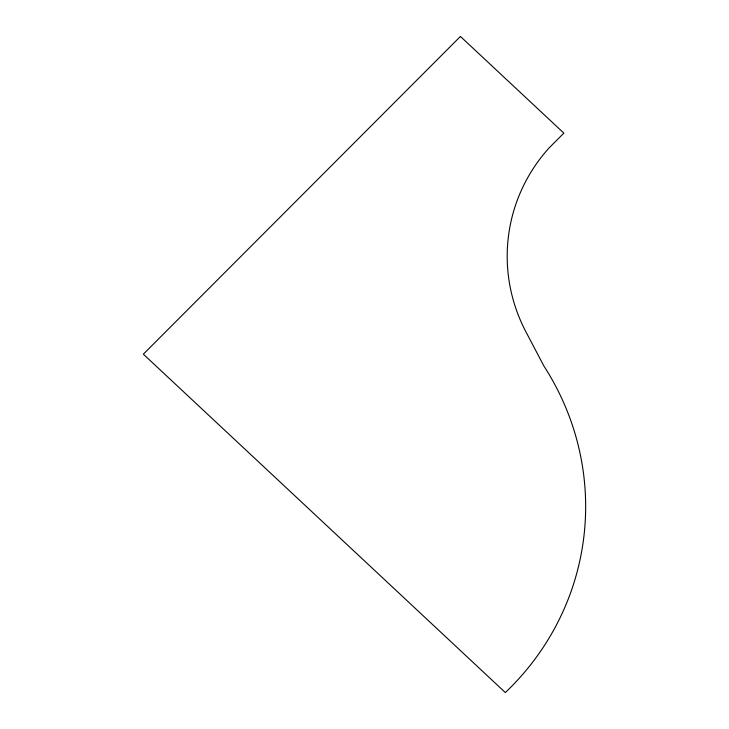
<?xml version="1.0" encoding="UTF-8"?>
<svg xmlns="http://www.w3.org/2000/svg" width="729" height="729" viewBox="0 0 729 729"><rect width="100%" height="100%" fill="white"/><g stroke="black" fill="none" stroke-linecap="round" stroke-linejoin="round"><path stroke-width="1.09" d="M460.427 36.45L143.349 354.176L505.334 692.55A272.4 263.123 8.7 0 0 543.88 365.976L526.803 333.499A171.78 165.93 8.7 0 1 549.201 147.814L563.854 133.125L460.427 36.45"/></g></svg>
